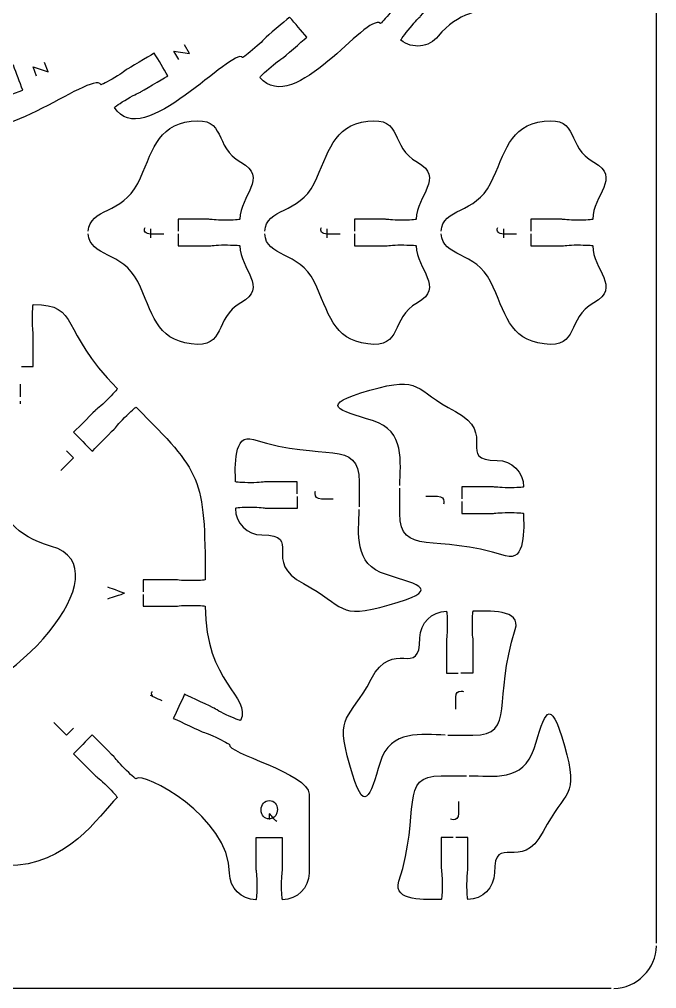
# Model space of a CAD drawing. Extents: x 0 to 300, y 0 to 300.
# Drawn here: x 228 to 300, y 0.1 to 109.7 of the extents above; entities that cross this region are included whole.
import ezdxf

# ---------------------------------------------------------------- set-up
doc = ezdxf.new("R2010")
doc.units = 0
doc.header["$MEASUREMENT"] = 0
doc.layers.add('DEFAULT', color=7, linetype='CONTINUOUS')

msp = doc.modelspace()

# ---------------------------------------------------------------- linework, layer by layer
at = {"layer": 'DEFAULT', "color": 1}
for points in [[(300, 5.25), (300, 294.95)], [(294.85, 0.1), (5.15, 0.1)]]:
    msp.add_lwpolyline(points, dxfattribs=at)
at = {"layer": 'DEFAULT', "color": 250}
for points in [[(245.99, 105.12), (245.42, 106.08), (247.19, 105.83), (246.63, 106.78)], [(229.9, 103.26), (229.5, 104.31), (231.2, 103.75), (230.81, 104.79)], [(242.82, 84.99), (242.82, 86.01)], [(262.77, 84.99), (262.77, 86.01)], [(282.71, 84.99), (282.71, 86.01)], [(228.03, 68.44), (228.03, 66.99)], [(228.03, 66.52), (228.03, 66.2)], [(233.3, 60.9), (234.09, 60.1), (232.66, 58.68)], [(234.09, 29.56), (233.3, 28.76), (231.87, 30.19)]]:
    msp.add_lwpolyline(points, dxfattribs=at)
at = {"layer": 'DEFAULT', "color": 1}
for points, knots in [([(286.12, 119.51), (286.51, 119.28), (286.9, 119.06), (287.29, 118.83), (287.29, 118.83), (288.6, 121.1), (289.04, 121.86), (289.12, 122.01), (289.34, 122.59), (289.83, 123.43), (290.31, 124.26), (290.74, 124.92), (290.79, 124.89), (294.67, 122.65), (292.63, 119.93), (290.81, 117.1), (285.33, 108.55), (279.75, 113.19), (275.31, 107.78), (274.27, 106.48), (272.39, 106.28), (271.09, 107.31), (271.05, 107.35), (271.51, 107.98), (272.12, 108.73), (272.74, 109.48), (273.2, 109.89), (273.31, 110.02), (273.87, 110.7), (275.53, 112.73), (275.53, 112.73), (274.76, 113.36), (273.99, 113.99), (273.21, 114.63), (273.21, 114.63), (271.55, 112.6), (270.99, 111.92), (270.88, 111.79), (270.58, 111.25), (269.96, 110.51), (269.35, 109.76), (268.81, 109.18), (268.77, 109.22), (267.19, 110.51), (259.06, 98.54), (255.15, 103.1), (255.11, 103.14), (255.68, 103.68), (256.41, 104.31), (257.15, 104.94), (257.67, 105.26), (257.8, 105.38), (258.47, 105.95), (260.46, 107.66), (260.46, 107.66), (259.81, 108.41), (259.16, 109.17), (258.51, 109.93), (258.51, 109.93), (256.52, 108.22), (255.85, 107.65), (255.72, 107.54), (255.32, 107.07), (254.59, 106.44), (253.85, 105.81), (253.23, 105.33), (253.2, 105.37), (252.1, 106.65), (241.77, 94.55), (238.72, 99.71), (238.69, 99.76), (239.34, 100.2), (240.17, 100.69), (241.01, 101.19), (241.58, 101.41), (241.73, 101.5), (242.48, 101.94), (244.74, 103.28), (244.74, 103.28), (244.23, 104.14), (243.72, 105), (243.21, 105.86), (243.21, 105.86), (240.95, 104.52), (240.2, 104.08), (240.05, 103.99), (239.58, 103.59), (238.74, 103.1), (237.91, 102.61), (237.22, 102.25), (237.19, 102.29), (236.15, 104.05), (223.91, 93.59), (221.79, 99.2), (221.78, 99.26), (222.49, 99.57), (223.39, 99.92), (224.3, 100.25), (224.9, 100.38), (225.07, 100.44), (225.89, 100.75), (228.34, 101.67), (228.34, 101.67), (227.99, 102.61), (227.64, 103.54), (227.29, 104.48), (227.29, 104.48), (224.83, 103.55), (224.01, 103.25), (223.85, 103.18), (223.31, 102.88), (222.41, 102.54), (221.5, 102.19), (220.76, 101.96), (220.73, 102.01), (220.21, 103.58), (207.49, 96.63), (206.38, 102.53), (206.38, 102.58), (207.14, 102.77), (208.08, 102.95), (209.03, 103.13), (209.65, 103.14), (209.82, 103.17), (210.68, 103.33), (213.26, 103.82), (213.26, 103.82), (213.07, 104.8), (212.89, 105.78), (212.71, 106.77), (212.71, 106.77), (210.12, 106.28), (209.27, 106.12), (209.09, 106.09), (208.51, 105.88), (207.56, 105.7), (206.61, 105.52), (205.84, 105.42), (205.83, 105.47), (205.31, 108.21), (191.52, 103.73), (191.46, 109.54), (191.46, 109.6), (192.24, 109.65), (193.2, 109.66), (194.17, 109.67), (194.78, 109.58), (194.96, 109.58), (195.83, 109.59), (198.46, 109.62), (198.46, 109.62), (198.45, 110.62), (198.43, 111.62), (198.42, 112.62), (198.42, 112.62), (195.8, 112.59), (194.92, 112.58), (194.75, 112.58), (194.14, 112.47), (193.17, 112.46), (192.21, 112.45), (191.42, 112.49), (191.42, 112.54), (191.39, 115.54), (180, 113.13), (180.98, 119.05), (180.99, 119.1), (181.77, 119.02), (182.72, 118.86), (183.68, 118.7), (184.26, 118.5), (184.43, 118.48), (185.29, 118.33), (187.88, 117.91), (187.88, 117.91), (188.05, 118.89), (188.21, 119.88), (188.37, 120.87), (188.37, 120.87), (185.78, 121.29), (184.92, 121.44), (184.75, 121.47), (184.13, 121.47), (183.18, 121.62), (182.23, 121.78), (181.47, 121.95), (181.47, 122.01), (181.95, 124.97), (171.89, 125.52), (173.88, 131.18), (173.9, 131.24), (174.65, 131.02), (175.56, 130.7), (176.48, 130.37), (177.02, 130.08), (177.18, 130.02), (178.01, 129.73), (180.48, 128.86), (180.48, 128.86), (180.81, 129.81), (181.15, 130.75), (181.48, 131.69), (181.48, 131.69), (179, 132.56), (178.17, 132.85), (178.01, 132.91), (177.4, 133.02), (176.49, 133.34), (175.58, 133.66), (174.85, 133.96), (174.87, 134.01), (175.87, 136.84), (171.22, 141.01), (172.69, 143.63), (172.72, 143.67), (173.42, 143.33), (174.26, 142.86), (175.11, 142.38), (175.59, 142), (175.74, 141.91), (176.5, 141.48), (178.79, 140.2), (178.79, 140.2), (179.28, 141.07), (179.77, 141.94), (180.26, 142.81), (180.26, 142.81), (177.97, 144.1), (177.21, 144.53), (177.06, 144.61), (176.48, 144.82), (175.64, 145.3), (174.79, 145.77), (174.13, 146.19), (174.16, 146.24), (175.63, 148.86), (176.64, 151.69), (177.46, 153.14), (177.48, 153.18), (178.18, 152.83), (179.02, 152.35), (179.86, 151.86), (180.33, 151.47), (180.49, 151.38), (181.24, 150.95), (183.52, 149.63), (183.52, 149.63), (184.02, 150.5), (184.52, 151.36), (185.02, 152.23), (185.02, 152.23), (182.74, 153.54), (181.99, 153.98), (181.84, 154.07), (181.26, 154.29), (180.42, 154.77), (179.59, 155.26), (178.93, 155.69), (178.96, 155.73), (180.46, 158.33), (186.48, 157.38), (187.3, 158.82), (187.33, 158.87), (188.03, 158.52), (188.86, 158.03), (189.7, 157.55), (190.18, 157.16), (190.33, 157.07), (191.09, 156.63), (193.36, 155.32), (193.36, 155.32), (193.86, 156.18), (194.36, 157.05), (194.86, 157.92), (194.86, 157.92), (192.59, 159.23), (191.83, 159.67), (191.68, 159.75), (191.1, 159.97), (190.27, 160.46), (189.43, 160.94), (188.77, 161.37), (188.8, 161.42), (190.3, 164.02), (196.34, 163.05), (197.15, 164.5), (197.18, 164.55), (197.88, 164.2), (198.72, 163.71), (199.55, 163.23), (200.03, 162.83), (200.18, 162.75), (200.94, 162.31), (203.21, 161), (203.21, 161), (203.71, 161.86), (204.21, 162.73), (204.71, 163.59), (204.71, 163.59), (202.44, 164.91), (201.68, 165.35), (201.53, 165.43), (200.95, 165.65), (200.12, 166.13), (199.28, 166.62), (198.63, 167.05), (198.65, 167.1), (200.08, 169.55), (206.15, 169.87), (209.57, 167.82), (212.99, 165.76), (210.44, 163.25), (211.72, 162.51), (213.18, 161.67), (212.53, 162.04), (214.19, 161.08)], [0, 0, 0, 0, 3.821544, 3.821544, 3.821544, 4.821544, 4.821544, 4.821544, 5.821544, 5.821544, 5.821544, 6.821544, 6.821544, 6.821544, 7.821544, 7.821544, 7.821544, 8.821544, 8.821544, 8.821544, 9.821544, 9.821544, 9.821544, 10.821544, 10.821544, 10.821544, 11.821544, 11.821544, 11.821544, 12.821544, 12.821544, 12.821544, 21.319603, 21.319603, 21.319603, 22.319603, 22.319603, 22.319603, 23.319603, 23.319603, 23.319603, 24.319603, 24.319603, 24.319603, 25.319603, 25.319603, 25.319603, 26.319603, 26.319603, 26.319603, 27.319603, 27.319603, 27.319603, 28.319603, 28.319603, 28.319603, 36.822197, 36.822197, 36.822197, 37.822197, 37.822197, 37.822197, 38.822197, 38.822197, 38.822197, 39.822197, 39.822197, 39.822197, 40.822197, 40.822197, 40.822197, 41.822197, 41.822197, 41.822197, 42.822197, 42.822197, 42.822197, 43.822197, 43.822197, 43.822197, 52.332073, 52.332073, 52.332073, 53.332073, 53.332073, 53.332073, 54.332073, 54.332073, 54.332073, 55.332073, 55.332073, 55.332073, 56.332073, 56.332073, 56.332073, 57.332073, 57.332073, 57.332073, 58.332073, 58.332073, 58.332073, 59.332073, 59.332073, 59.332073, 67.838635, 67.838635, 67.838635, 68.838635, 68.838635, 68.838635, 69.838635, 69.838635, 69.838635, 70.838635, 70.838635, 70.838635, 71.838635, 71.838635, 71.838635, 72.838635, 72.838635, 72.838635, 73.838635, 73.838635, 73.838635, 74.838635, 74.838635, 74.838635, 83.34478, 83.34478, 83.34478, 84.34478, 84.34478, 84.34478, 85.34478, 85.34478, 85.34478, 86.34478, 86.34478, 86.34478, 87.34478, 87.34478, 87.34478, 88.34478, 88.34478, 88.34478, 89.34478, 89.34478, 89.34478, 90.34478, 90.34478, 90.34478, 98.855368, 98.855368, 98.855368, 99.855368, 99.855368, 99.855368, 100.855368, 100.855368, 100.855368, 101.855368, 101.855368, 101.855368, 102.855368, 102.855368, 102.855368, 103.855368, 103.855368, 103.855368, 104.855368, 104.855368, 104.855368, 105.855368, 105.855368, 105.855368, 114.359731, 114.359731, 114.359731, 115.359731, 115.359731, 115.359731, 116.359731, 116.359731, 116.359731, 117.359731, 117.359731, 117.359731, 118.359731, 118.359731, 118.359731, 119.359731, 119.359731, 119.359731, 120.359731, 120.359731, 120.359731, 121.359731, 121.359731, 121.359731, 129.870507, 129.870507, 129.870507, 130.870507, 130.870507, 130.870507, 131.870507, 131.870507, 131.870507, 132.870507, 132.870507, 132.870507, 133.870507, 133.870507, 133.870507, 134.870507, 134.870507, 134.870507, 135.870507, 135.870507, 135.870507, 136.870507, 136.870507, 136.870507, 145.373271, 145.373271, 145.373271, 146.373271, 146.373271, 146.373271, 147.373271, 147.373271, 147.373271, 148.373271, 148.373271, 148.373271, 149.373271, 149.373271, 149.373271, 150.373271, 150.373271, 150.373271, 151.373271, 151.373271, 151.373271, 152.373271, 152.373271, 152.373271, 160.877223, 160.877223, 160.877223, 161.877223, 161.877223, 161.877223, 162.877223, 162.877223, 162.877223, 163.877223, 163.877223, 163.877223, 164.877223, 164.877223, 164.877223, 165.877223, 165.877223, 165.877223, 166.877223, 166.877223, 166.877223, 167.877223, 167.877223, 167.877223, 176.384831, 176.384831, 176.384831, 177.384831, 177.384831, 177.384831, 178.384831, 178.384831, 178.384831, 179.384831, 179.384831, 179.384831, 180.384831, 180.384831, 180.384831, 181.384831, 181.384831, 181.384831, 182.384831, 182.384831, 182.384831, 183.384831, 183.384831, 183.384831, 191.883778, 191.883778, 191.883778, 192.883778, 192.883778, 192.883778, 193.883778, 193.883778, 193.883778, 194.883778, 194.883778, 194.883778, 195.883778, 195.883778, 195.883778, 196.883778, 196.883778, 196.883778, 197.883778, 197.883778, 197.883778, 197.883778]), ([(235.75, 85.72), (235.88, 88.35), (239.64, 87.69), (241.33, 91.11), (243.04, 94.6), (243.36, 97.67), (247.39, 98.17), (251.43, 98.66), (249.85, 95.26), (253.01, 93.52), (256.16, 91.78), (252.89, 89.76), (252.89, 87.07), (252.89, 87.01), (252.1, 86.97), (251.14, 86.97), (250.17, 86.97), (249.56, 87.07), (249.39, 87.07), (248.22, 87.07), (247.05, 87.07), (245.89, 87.07), (245.89, 86.62), (245.89, 86.17), (245.89, 85.72)], [0, 0, 0, 0, 1, 1, 1, 2, 2, 2, 3, 3, 3, 4, 4, 4, 5, 5, 5, 6, 6, 6, 15.92, 15.92, 15.92, 19.75, 19.75, 19.75, 19.75]), ([(255.7, 85.72), (255.83, 88.35), (259.58, 87.69), (261.27, 91.11), (262.99, 94.6), (263.31, 97.67), (267.34, 98.17), (271.38, 98.66), (269.8, 95.26), (272.95, 93.52), (276.11, 91.78), (272.83, 89.76), (272.83, 87.07), (272.83, 87.01), (272.05, 86.97), (271.08, 86.97), (270.12, 86.97), (269.51, 87.07), (269.33, 87.07), (268.17, 87.07), (267, 87.07), (265.83, 87.07), (265.83, 86.62), (265.83, 86.17), (265.83, 85.72)], [0, 0, 0, 0, 1, 1, 1, 2, 2, 2, 3, 3, 3, 4, 4, 4, 5, 5, 5, 6, 6, 6, 15.92, 15.92, 15.92, 19.75, 19.75, 19.75, 19.75]), ([(275.64, 85.72), (275.77, 88.35), (279.53, 87.69), (281.22, 91.11), (282.93, 94.6), (283.25, 97.67), (287.28, 98.17), (291.32, 98.66), (289.74, 95.26), (292.9, 93.52), (296.05, 91.78), (292.78, 89.76), (292.78, 87.07), (292.78, 87.01), (291.99, 86.97), (291.03, 86.97), (290.06, 86.97), (289.45, 87.07), (289.28, 87.07), (288.11, 87.07), (286.94, 87.07), (285.78, 87.07), (285.78, 86.62), (285.78, 86.17), (285.78, 85.72)], [0, 0, 0, 0, 1, 1, 1, 2, 2, 2, 3, 3, 3, 4, 4, 4, 5, 5, 5, 6, 6, 6, 15.92, 15.92, 15.92, 19.75, 19.75, 19.75, 19.75]), ([(245.89, 85.42), (245.89, 84.97), (245.89, 84.52), (245.89, 84.07), (247.05, 84.07), (248.22, 84.07), (249.39, 84.07), (249.56, 84.07), (250.17, 84.17), (251.14, 84.17), (252.1, 84.17), (252.89, 84.13), (252.89, 84.07), (252.89, 81.38), (256.16, 79.37), (253.01, 77.62), (249.85, 75.88), (251.43, 72.48), (247.39, 72.98), (243.36, 73.48), (243.04, 76.54), (241.33, 80.03), (239.64, 83.46), (235.89, 82.8), (235.75, 85.42)], [0, 0, 0, 0, 3.82, 3.82, 3.82, 13.74, 13.74, 13.74, 14.74, 14.74, 14.74, 15.74, 15.74, 15.74, 16.74, 16.74, 16.74, 17.74, 17.74, 17.74, 18.74, 18.74, 18.74, 19.74, 19.74, 19.74, 19.74]), ([(265.83, 85.42), (265.83, 84.97), (265.83, 84.52), (265.83, 84.07), (267, 84.07), (268.17, 84.07), (269.33, 84.07), (269.51, 84.07), (270.12, 84.17), (271.08, 84.17), (272.05, 84.17), (272.83, 84.13), (272.83, 84.07), (272.83, 81.38), (276.11, 79.37), (272.95, 77.62), (269.8, 75.88), (271.38, 72.48), (267.34, 72.98), (263.31, 73.48), (262.99, 76.54), (261.27, 80.03), (259.58, 83.46), (255.83, 82.8), (255.7, 85.42)], [0, 0, 0, 0, 3.82, 3.82, 3.82, 13.74, 13.74, 13.74, 14.74, 14.74, 14.74, 15.74, 15.74, 15.74, 16.74, 16.74, 16.74, 17.74, 17.74, 17.74, 18.74, 18.74, 18.74, 19.74, 19.74, 19.74, 19.74]), ([(285.78, 85.42), (285.78, 84.97), (285.78, 84.52), (285.78, 84.07), (286.94, 84.07), (288.11, 84.07), (289.28, 84.07), (289.45, 84.07), (290.06, 84.17), (291.03, 84.17), (291.99, 84.17), (292.78, 84.13), (292.78, 84.07), (292.78, 81.38), (296.05, 79.37), (292.9, 77.62), (289.74, 75.88), (291.32, 72.48), (287.28, 72.98), (283.25, 73.48), (282.93, 76.54), (281.22, 80.03), (279.53, 83.46), (275.78, 82.8), (275.64, 85.42)], [0, 0, 0, 0, 3.82, 3.82, 3.82, 13.74, 13.74, 13.74, 14.74, 14.74, 14.74, 15.74, 15.74, 15.74, 16.74, 16.74, 16.74, 17.74, 17.74, 17.74, 18.74, 18.74, 18.74, 19.74, 19.74, 19.74, 19.74]), ([(228.18, 70.42), (228.63, 70.42), (229.08, 70.42), (229.53, 70.42), (229.53, 71.59), (229.53, 72.75), (229.53, 73.92), (229.53, 74.09), (229.43, 74.7), (229.43, 75.67), (229.43, 76.64), (229.48, 77.42), (229.53, 77.42), (234.95, 77.42), (232.28, 74.69), (239.03, 67.94), (239.07, 67.9), (238.54, 67.32), (237.86, 66.63), (237.17, 65.95), (236.67, 65.59), (236.55, 65.47), (235.93, 64.85), (234.08, 62.99), (234.08, 62.99), (234.78, 62.29), (235.49, 61.58), (236.2, 60.87), (236.2, 60.87), (238.05, 62.73), (238.67, 63.35), (238.8, 63.47), (239.16, 63.97), (239.84, 64.66), (240.52, 65.34), (241.11, 65.86), (241.15, 65.82), (248.54, 58.43), (248.96, 58.01), (248.96, 46.33), (248.96, 46.27), (248.18, 46.22), (247.21, 46.22), (246.24, 46.22), (245.63, 46.33), (245.46, 46.33), (244.29, 46.33), (243.12, 46.33), (241.96, 46.33), (241.96, 45.88), (241.96, 45.42), (241.96, 44.97)], [0, 0, 0, 0, 3.83, 3.83, 3.83, 13.75, 13.75, 13.75, 14.75, 14.75, 14.75, 15.75, 15.75, 15.75, 16.75, 16.75, 16.75, 17.75, 17.75, 17.75, 18.75, 18.75, 18.75, 19.75, 19.75, 19.75, 28.249424, 28.249424, 28.249424, 29.249424, 29.249424, 29.249424, 30.249424, 30.249424, 30.249424, 31.249424, 31.249424, 31.249424, 32.249424, 32.249424, 32.249424, 33.249424, 33.249424, 33.249424, 34.249424, 34.249424, 34.249424, 44.169424, 44.169424, 44.169424, 47.999424, 47.999424, 47.999424, 47.999424]), ([(270.96, 56.97), (270.99, 59.58), (271.68, 63.15), (267.89, 64.31), (264.03, 65.5), (261.6, 66.05), (267.58, 67.74), (273.55, 69.44), (272.46, 67.83), (277.27, 65.33), (282.08, 62.84), (277.24, 59.82), (281.96, 59.82), (283.62, 59.82), (284.96, 58.48), (284.96, 56.82), (284.96, 56.76), (284.18, 56.72), (283.21, 56.72), (282.24, 56.72), (281.63, 56.82), (281.46, 56.82), (280.29, 56.82), (279.13, 56.82), (277.96, 56.82), (277.96, 56.37), (277.96, 55.92), (277.96, 55.47)], [0, 0, 0, 0, 1, 1, 1, 2, 2, 2, 3, 3, 3, 4, 4, 4, 5, 5, 5, 6, 6, 6, 7, 7, 7, 16.92, 16.92, 16.92, 20.75, 20.75, 20.75, 20.75]), ([(259.38, 56.04), (259.38, 56.49), (259.38, 56.95), (259.38, 57.4), (258.21, 57.4), (257.05, 57.4), (255.88, 57.4), (255.7, 57.4), (255.1, 57.29), (254.13, 57.29), (253.16, 57.29), (252.38, 57.34), (252.38, 57.4), (252.38, 59.05), (252.08, 62.94), (254.44, 62.18), (262.41, 59.6), (266.38, 62.31), (266.38, 57.4), (266.38, 56.45), (266.38, 55.5), (266.38, 54.55)], [0, 0, 0, 0, 3.83, 3.83, 3.83, 13.75, 13.75, 13.75, 14.75, 14.75, 14.75, 15.75, 15.75, 15.75, 16.75, 16.75, 16.75, 17.75, 17.75, 17.75, 25.83, 25.83, 25.83, 25.83]), ([(218.02, 32.5), (209.18, 32.5), (195.96, 47.75), (204.47, 50.1), (212.89, 52.42), (209.19, 59.78), (218.03, 59.78), (226.86, 59.78), (223.15, 52.42), (231.57, 50.1), (240.09, 47.74), (226.86, 32.5), (218.02, 32.5)], [1, 1, 1, 1, 2, 2, 2, 3, 3, 3, 4, 4, 4, 5, 5, 5, 5]), ([(277.96, 55.17), (277.96, 54.72), (277.96, 54.27), (277.96, 53.82), (279.13, 53.82), (280.29, 53.82), (281.46, 53.82), (281.63, 53.82), (282.24, 53.92), (283.21, 53.92), (284.18, 53.92), (284.96, 53.87), (284.96, 53.82), (284.96, 52.16), (285.26, 48.27), (282.9, 49.03), (274.93, 51.61), (270.96, 48.89), (270.96, 53.82), (270.96, 54.77), (270.96, 55.72), (270.96, 56.67)], [0, 0, 0, 0, 3.83, 3.83, 3.83, 13.75, 13.75, 13.75, 14.75, 14.75, 14.75, 15.75, 15.75, 15.75, 16.75, 16.75, 16.75, 17.75, 17.75, 17.75, 25.83, 25.83, 25.83, 25.83]), ([(259.38, 55.74), (259.38, 55.29), (259.38, 54.84), (259.38, 54.39), (258.21, 54.39), (257.05, 54.39), (255.88, 54.39), (255.7, 54.39), (255.1, 54.49), (254.13, 54.49), (253.16, 54.49), (252.38, 54.45), (252.38, 54.39), (252.38, 52.74), (253.72, 51.39), (255.38, 51.39), (260.1, 51.39), (255.26, 48.38), (260.07, 45.88), (264.87, 43.38), (263.78, 41.77), (269.76, 43.47), (275.74, 45.16), (273.31, 45.71), (269.45, 46.9), (265.66, 48.06), (266.35, 51.63), (266.37, 54.25)], [0, 0, 0, 0, 3.83, 3.83, 3.83, 13.75, 13.75, 13.75, 14.75, 14.75, 14.75, 15.75, 15.75, 15.75, 16.75, 16.75, 16.75, 17.75, 17.75, 17.75, 18.75, 18.75, 18.75, 19.75, 19.75, 19.75, 20.75, 20.75, 20.75, 20.75]), ([(241.96, 44.67), (241.96, 44.22), (241.96, 43.77), (241.96, 43.32), (243.12, 43.32), (244.29, 43.32), (245.46, 43.32), (245.63, 43.32), (246.24, 43.43), (247.21, 43.43), (248.18, 43.43), (248.96, 43.38), (248.96, 43.32), (248.96, 34.64), (254.24, 33.13), (252.97, 30.41), (252.95, 30.36), (252.22, 30.65), (251.34, 31.06), (250.47, 31.47), (249.96, 31.82), (249.8, 31.89), (249.01, 32.26), (246.63, 33.37), (246.63, 33.37), (246.2, 32.46), (245.78, 31.56), (245.36, 30.65), (245.36, 30.65), (247.74, 29.54), (248.53, 29.17), (248.69, 29.1), (249.28, 28.93), (250.16, 28.52), (251.03, 28.11), (251.72, 27.74), (251.7, 27.69), (251.29, 26.81), (260.7, 24.4), (260.7, 22.1), (260.7, 19.11), (260.7, 16.13), (260.7, 13.15), (260.7, 11.49), (259.36, 10.15), (257.71, 10.15), (257.65, 10.15), (257.6, 10.93), (257.6, 11.9), (257.6, 12.86), (257.71, 13.47), (257.71, 13.65), (257.71, 14.81), (257.71, 15.98), (257.71, 17.15), (256.71, 17.15), (255.7, 17.15), (254.7, 17.15), (254.7, 15.98), (254.7, 14.81), (254.7, 13.65), (254.7, 13.47), (254.81, 12.86), (254.81, 11.9), (254.81, 10.93), (254.76, 10.15), (254.7, 10.15), (253.05, 10.15), (251.71, 11.49), (251.71, 13.15), (251.71, 19.54), (241.97, 24.67), (241.14, 23.83), (241.1, 23.79), (240.51, 24.31), (239.83, 25), (239.15, 25.68), (238.79, 26.18), (238.66, 26.3), (238.05, 26.92), (236.19, 28.78), (236.19, 28.78), (235.48, 28.07), (234.78, 27.36), (234.07, 26.66), (234.07, 26.66), (235.92, 24.8), (236.54, 24.18), (236.67, 24.06), (237.16, 23.7), (237.85, 23.01), (238.53, 22.33), (239.06, 21.75), (239.02, 21.71), (236.9, 19.59), (233.43, 13.98), (226.52, 13.98), (226.47, 13.98), (226.42, 14.76), (226.42, 15.73), (226.42, 16.7), (226.52, 17.3), (226.52, 17.48), (226.52, 18.65), (226.52, 19.81), (226.52, 20.98), (225.52, 20.98), (224.52, 20.98), (223.52, 20.98), (223.52, 19.81), (223.52, 18.65), (223.52, 17.48), (223.52, 17.3), (223.62, 16.7), (223.62, 15.73), (223.62, 14.76), (223.57, 13.98), (223.52, 13.98), (221.17, 13.98), (221.06, 15.04), (218.02, 15.04), (214.98, 15.04), (214.88, 13.98), (212.52, 13.98), (212.47, 13.98), (212.42, 14.76), (212.42, 15.73), (212.42, 16.7), (212.52, 17.3), (212.52, 17.48), (212.52, 18.65), (212.52, 19.81), (212.52, 20.98), (212.07, 20.98), (211.62, 20.98), (211.17, 20.98)], [0, 0, 0, 0, 3.83, 3.83, 3.83, 13.75, 13.75, 13.75, 14.75, 14.75, 14.75, 15.75, 15.75, 15.75, 16.75, 16.75, 16.75, 17.75, 17.75, 17.75, 18.75, 18.75, 18.75, 19.75, 19.75, 19.75, 28.24577, 28.24577, 28.24577, 29.24577, 29.24577, 29.24577, 30.24577, 30.24577, 30.24577, 31.24577, 31.24577, 31.24577, 32.24577, 32.24577, 32.24577, 57.61577, 57.61577, 57.61577, 58.61577, 58.61577, 58.61577, 59.61577, 59.61577, 59.61577, 60.61577, 60.61577, 60.61577, 70.53577, 70.53577, 70.53577, 79.04577, 79.04577, 79.04577, 88.96577, 88.96577, 88.96577, 89.96577, 89.96577, 89.96577, 90.96577, 90.96577, 90.96577, 91.96577, 91.96577, 91.96577, 92.96577, 92.96577, 92.96577, 93.96577, 93.96577, 93.96577, 94.96577, 94.96577, 94.96577, 95.96577, 95.96577, 95.96577, 104.479347, 104.479347, 104.479347, 105.479347, 105.479347, 105.479347, 106.479347, 106.479347, 106.479347, 107.479347, 107.479347, 107.479347, 108.479347, 108.479347, 108.479347, 109.479347, 109.479347, 109.479347, 110.479347, 110.479347, 110.479347, 120.399347, 120.399347, 120.399347, 128.899347, 128.899347, 128.899347, 138.819347, 138.819347, 138.819347, 139.819347, 139.819347, 139.819347, 140.819347, 140.819347, 140.819347, 141.819347, 141.819347, 141.819347, 142.819347, 142.819347, 142.819347, 143.819347, 143.819347, 143.819347, 144.819347, 144.819347, 144.819347, 154.739347, 154.739347, 154.739347, 158.569347, 158.569347, 158.569347, 158.569347]), ([(276.09, 28.76), (273.48, 28.79), (269.9, 29.47), (268.74, 25.68), (267.55, 21.83), (267, 19.4), (265.31, 25.37), (263.61, 31.35), (265.22, 30.26), (267.72, 35.07), (270.22, 39.87), (273.24, 35.03), (273.24, 39.76), (273.24, 41.41), (274.58, 42.76), (276.23, 42.76), (276.29, 42.76), (276.33, 41.98), (276.33, 41.01), (276.33, 40.04), (276.23, 39.43), (276.23, 39.26), (276.23, 38.09), (276.23, 36.92), (276.23, 35.76), (276.68, 35.76), (277.13, 35.76), (277.58, 35.76)], [0, 0, 0, 0, 1, 1, 1, 2, 2, 2, 3, 3, 3, 4, 4, 4, 5, 5, 5, 6, 6, 6, 7, 7, 7, 16.92, 16.92, 16.92, 20.75, 20.75, 20.75, 20.75]), ([(276.39, 28.76), (277.34, 28.76), (278.29, 28.76), (279.24, 28.76), (284.15, 28.76), (281.44, 32.73), (284.02, 40.7), (284.78, 43.06), (280.89, 42.76), (279.24, 42.76), (279.18, 42.76), (279.13, 41.98), (279.13, 41.01), (279.13, 40.04), (279.24, 39.43), (279.24, 39.26), (279.24, 38.09), (279.24, 36.92), (279.24, 35.76), (278.79, 35.76), (278.34, 35.76), (277.88, 35.76)], [0, 0, 0, 0, 8.08, 8.08, 8.08, 9.08, 9.08, 9.08, 10.08, 10.08, 10.08, 11.08, 11.08, 11.08, 12.08, 12.08, 12.08, 22, 22, 22, 25.83, 25.83, 25.83, 25.83]), ([(278.81, 24.17), (281.42, 24.15), (284.99, 23.46), (286.15, 27.25), (287.34, 31.11), (287.89, 33.53), (289.58, 27.56), (291.28, 21.58), (289.67, 22.67), (287.17, 17.86), (284.68, 13.06), (281.66, 17.9), (281.66, 13.18), (281.66, 11.52), (280.32, 10.18), (278.66, 10.18), (278.6, 10.18), (278.56, 10.96), (278.56, 11.93), (278.56, 12.89), (278.66, 13.5), (278.66, 13.68), (278.66, 14.84), (278.66, 16.01), (278.66, 17.18), (278.21, 17.18), (277.76, 17.18), (277.31, 17.18)], [0, 0, 0, 0, 1, 1, 1, 2, 2, 2, 3, 3, 3, 4, 4, 4, 5, 5, 5, 6, 6, 6, 7, 7, 7, 16.92, 16.92, 16.92, 20.75, 20.75, 20.75, 20.75]), ([(277.01, 17.18), (276.56, 17.18), (276.11, 17.18), (275.66, 17.18), (275.66, 16.01), (275.66, 14.84), (275.66, 13.68), (275.66, 13.5), (275.76, 12.89), (275.76, 11.93), (275.76, 10.96), (275.71, 10.18), (275.66, 10.18), (274, 10.18), (270.11, 9.88), (270.87, 12.24), (273.45, 20.21), (270.73, 24.17), (275.66, 24.17), (276.61, 24.17), (277.56, 24.17), (278.51, 24.17)], [0, 0, 0, 0, 3.83, 3.83, 3.83, 13.75, 13.75, 13.75, 14.75, 14.75, 14.75, 15.75, 15.75, 15.75, 16.75, 16.75, 16.75, 17.75, 17.75, 17.75, 25.83, 25.83, 25.83, 25.83])]:
    msp.add_open_spline(points, degree=3, knots=knots, dxfattribs=at)
at = {"layer": 'DEFAULT', "color": 250}
for points, knots in [([(244.28, 85.4), (243.79, 85.4), (243.31, 85.4), (242.82, 85.4), (242.2, 85.4), (241.95, 85.72), (242.16, 86.15)], [0, 0, 0, 0, 4.113, 4.113, 4.113, 5.113, 5.113, 5.113, 5.113]), ([(264.22, 85.4), (263.74, 85.4), (263.25, 85.4), (262.77, 85.4), (262.15, 85.4), (261.9, 85.72), (262.1, 86.15)], [0, 0, 0, 0, 4.113, 4.113, 4.113, 5.113, 5.113, 5.113, 5.113]), ([(284.16, 85.4), (283.68, 85.4), (283.2, 85.4), (282.71, 85.4), (282.09, 85.4), (281.84, 85.72), (282.04, 86.15)], [0, 0, 0, 0, 4.113, 4.113, 4.113, 5.113, 5.113, 5.113, 5.113]), ([(263.45, 55.45), (263, 55.45), (262.55, 55.45), (262.1, 55.45), (261.56, 55.45), (261.39, 55.71), (261.39, 56.06), (261.39, 56.16), (261.41, 56.28), (261.44, 56.34)], [0, 0, 0, 0, 3.833, 3.833, 3.833, 4.833, 4.833, 4.833, 5.833, 5.833, 5.833, 5.833]), ([(273.89, 55.76), (274.34, 55.76), (274.79, 55.76), (275.24, 55.76), (275.78, 55.76), (275.94, 55.5), (275.94, 55.15), (275.94, 55.05), (275.92, 54.94), (275.9, 54.87)], [0, 0, 0, 0, 3.833, 3.833, 3.833, 4.833, 4.833, 4.833, 5.833, 5.833, 5.833, 5.833]), ([(237.97, 44.18), (237.97, 44.18), (239.6, 44.73), (239.86, 44.8), (239.61, 44.87), (237.97, 45.48), (237.97, 45.48)], [0, 0, 0, 0, 1.02, 1.02, 1.02, 2.02, 2.02, 2.02, 2.02]), ([(244.11, 32.63), (243.81, 32.77), (243.51, 32.91), (243.21, 33.05), (243.05, 33.12), (242.92, 33.18), (242.79, 33.23)], [0, 0, 0, 0, 2.830131, 2.830131, 2.830131, 3.830131, 3.830131, 3.830131, 3.830131]), ([(243.05, 33.12), (242.91, 33.26), (242.86, 33.46), (242.94, 33.62), (242.95, 33.65), (242.96, 33.67), (242.98, 33.68)], [0, 0, 0, 0, 1, 1, 1, 2, 2, 2, 2]), ([(277.29, 31.69), (277.29, 32.14), (277.29, 32.59), (277.29, 33.04), (277.29, 33.58), (277.55, 33.74), (277.9, 33.74), (278, 33.74), (278.11, 33.72), (278.18, 33.69)], [0, 0, 0, 0, 3.833, 3.833, 3.833, 4.833, 4.833, 4.833, 5.833, 5.833, 5.833, 5.833]), ([(257.07, 19.01), (256.8, 19.09), (256.44, 19.79), (256.21, 19.87), (256.16, 19.89), (256.21, 19.28), (256.17, 19.28), (255.69, 19.3), (255.28, 19.65), (255.28, 20.3), (255.28, 20.95), (255.68, 21.36), (256.22, 21.36), (256.77, 21.36), (257.13, 20.94), (257.13, 20.34), (257.13, 19.82), (256.81, 19.45), (256.59, 19.37), (256.36, 19.29), (256.21, 19.27), (256.21, 19.27)], [0, 0, 0, 0, 1, 1, 1, 2, 2, 2, 3, 3, 3, 4, 4, 4, 5, 5, 5, 6, 6, 6, 7, 7, 7, 7]), ([(277.6, 21.25), (277.6, 20.79), (277.6, 20.34), (277.6, 19.89), (277.6, 19.36), (277.34, 19.19), (276.99, 19.19), (276.89, 19.19), (276.78, 19.21), (276.71, 19.24)], [0, 0, 0, 0, 3.833, 3.833, 3.833, 4.833, 4.833, 4.833, 5.833, 5.833, 5.833, 5.833])]:
    msp.add_open_spline(points, degree=3, knots=knots, dxfattribs=at)
at = {"layer": 'DEFAULT', "color": 1}
msp.add_open_spline([(295.15, 0.1), (297.78, 0.18), (299.92, 2.32), (300, 4.95)], degree=3, dxfattribs=at)

doc.saveas('drawing.dxf')
